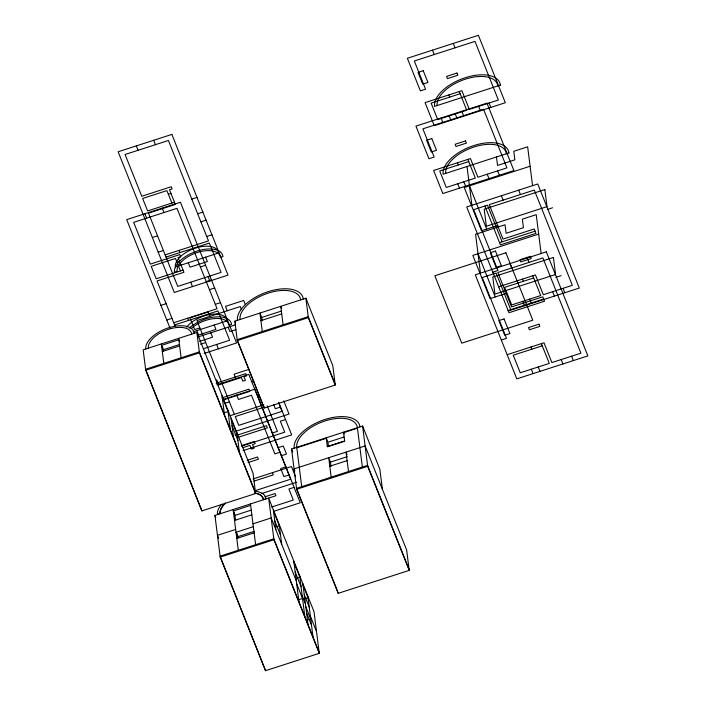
<?xml version="1.0" encoding="UTF-8"?>
<svg xmlns="http://www.w3.org/2000/svg" width="706" height="706" viewBox="0 0 706 706"><rect width="100%" height="100%" fill="white"/><g stroke="black" fill="none" stroke-linecap="round" stroke-linejoin="round"><path stroke-width="1.06" d="M460.162 93.739L431.128 103.12L437.711 119.614L466.737 110.224L459.279 91.542M168.363 194.274L170.958 193.435M174.47 202.234L147.616 210.917L142.638 198.457L166.898 190.611L171.876 203.072M191.811 199.11L197.009 197.424M197.662 213.759L202.86 212.082M152.355 237.507L157.562 235.83M200.883 221.825L206.081 220.14M158.206 252.166L163.404 250.489M206.734 236.484L211.932 234.798M165.16 254.884L208.482 240.878L168.407 140.485L125.086 154.49L141.765 196.259L171.223 186.737L172.096 188.934L169.502 189.773L175.353 204.431L148.489 213.115L177.744 286.398L221.066 272.392L209.364 243.076L166.042 257.081M468.731 161.595L439.706 170.976L446.289 187.469L475.315 178.08L467.849 159.397M176.932 262.129L179.536 261.291M183.048 270.089L156.185 278.773L151.208 266.312L175.476 258.467L180.445 270.928M200.38 266.965L205.587 265.279M530.1 166.245L464.257 187.531L481.51 230.765L497.977 225.443M206.231 281.615L211.429 279.938M160.933 305.363L166.131 303.686M209.453 289.681L214.65 287.995M166.784 320.021L171.982 318.344M215.304 304.339L220.501 302.653M173.738 322.739L217.06 308.734L176.985 208.332L133.663 222.346L150.334 264.115L179.792 254.592L180.674 256.79L178.071 257.628L183.922 272.287L157.059 280.97L175.167 326.322M174.611 324.936L217.933 310.931L229.635 340.248L203.39 348.729M547.362 209.479L552.56 207.793M199.86 327.884L194.662 329.57L189.985 317.841L208.173 311.955L209.929 316.359M193.144 331.829L227.182 320.824A22.91 11.658 -21.8 0 0 210.326 314.461A22.91 11.658 -21.8 0 0 186.631 327.134M196.877 332.464L143.159 349.832L145.727 370.2L201.89 510.897L255.607 493.538L253.039 473.161L196.877 332.464L199.454 352.832L255.607 493.538M234.833 321.177L305.883 298.206L332.791 365.629L335.244 385.052L264.194 408.024L237.287 340.601L234.833 321.177L235.645 323.216M197.671 337.053L235.213 324.91M262.129 320.709L261.714 317.453L281.588 311.028M179.598 344.493L163.289 349.761L161.533 345.366L178.856 339.762L179.562 341.527M162.309 351.526L179.642 345.922M499.548 242.67L535.077 231.18M260.92 320.63L281.712 313.914M199.569 341.404L212.568 337.203L210.812 332.8M235.892 329.658L229.891 331.599L228.135 327.196M538.678 234.101L472.826 255.387L490.088 298.62L506.546 293.299M200.513 344.219L205.711 342.542M145.612 369.256L199.33 351.888L255.493 492.585M145.727 370.2L199.454 352.832M237.287 340.601L308.337 317.629L305.883 298.206M204.122 353.459L236.589 342.957L180.427 202.26L126.709 219.628L169.996 328.087M492.744 272.172L497.942 270.495L473.664 209.673L487.519 205.19L502.151 241.831M498.586 286.83L535.413 274.925L543.311 294.711L572.337 285.33L534.31 190.064L489.258 204.625L503.007 239.069L534.195 228.982L535.951 233.386L500.43 244.867L484.925 206.028M249.244 369.309L234.074 374.206L235.83 378.61M533.692 277.961L504.666 287.351L511.691 304.939L540.717 295.549L532.818 275.764M216.239 383.173L245.697 373.65L246.579 375.848L243.976 376.686L245.441 380.349L242.838 381.187L241.381 377.525L218.128 385.044M216.857 384.744L248.83 374.409L290.66 479.197L254.557 490.873M555.931 277.334L561.129 275.649M251.751 381.734L253.833 381.063M222.09 397.831L248.953 389.147L249.827 391.345L222.972 400.028M223.917 399.19L254.91 389.174L300.244 502.76L273.39 511.444M508.126 310.525L543.646 299.035M508.241 311.011L579.291 288.048L537.76 183.984L466.71 206.955L509 312.723L544.52 301.241L542.773 296.838L511.576 306.925L497.827 272.481L542.888 257.919L580.914 353.185L551.889 362.566L543.991 342.781L507.164 354.686M225.24 403.241L229.406 401.899M257.602 396.393L259.684 395.722M223.899 412.904L228.064 411.563L222.214 396.904M230.2 415.71L263.832 404.838M264.715 407.035L235.257 416.558L238.76 425.347L282.082 411.342L278.579 402.552M280.556 407.053L275.358 408.739L273.751 404.706M501.313 340.027L506.511 338.35L482.233 277.52L496.097 273.045L510.72 309.687M236.351 431.092L289.036 414.06L283.777 400.867M235.054 434.949L237.128 434.278L231.277 419.62M237.931 434.905L266.471 425.674L267.345 427.88L237.887 437.402M285.533 419.514L280.335 421.2L284.721 432.187L241.399 446.192M272.234 433.034L277.432 431.348L267.274 405.906M542.261 345.816L513.236 355.206L520.26 372.794L549.286 363.405L541.387 343.619M242.079 445.442L254.275 441.506L255.148 443.703L252.554 444.542L254.01 448.204L251.415 449.042L249.95 445.38L242.873 447.666M243.12 450.604L291.675 434.905L278.949 403.029M278.085 447.683L283.282 446.007L286.495 454.064L281.297 455.749M247.188 460.338L257.522 457.003L258.405 459.2L248.071 462.536M280.061 452.193L274.863 453.879L251.46 395.245L238.469 399.455L236.713 395.051M294.879 470.955L294.058 468.916L365.108 445.945L406.647 550.009L409.224 570.377L338.174 593.34L296.635 489.284L291.552 449.016L362.602 426.045L379.854 469.287L382.37 489.179M296.802 447.807L326.269 438.285M343.593 432.681L357.457 428.207M328.828 441.93L343.99 437.032M327.31 446.545L344.643 440.95M285.912 466.851L280.714 468.528L283.936 476.594L289.133 474.909M253.039 478.95L291.472 466.525L295.585 476.841M253.983 481.13L273.284 474.891L272.41 472.685M329.773 462.333L347.264 456.676M329.799 466.234L347.123 460.639M261.458 493.609L296.582 482.251M264.847 496.83L275.04 493.529L275.922 495.727L214.942 515.424L220.21 557.113L265.544 670.7L319.271 653.332L314.002 611.643L268.659 498.057L273.928 539.746L319.271 653.332M294.102 487.369L288.904 489.046L293.29 500.042L271.633 507.049M296.635 489.284L367.685 466.313L362.602 426.045M250.648 505.364L233.315 510.967L235.072 515.362L251.38 510.085M234.516 520.437L251.839 514.833M235.654 529.438L217.457 535.324L218.675 538.387M252.977 523.834L271.175 517.957L296.335 580.976M253.339 526.676L236.007 532.28L237.763 536.675L254.072 531.406M236.784 538.44L254.116 532.836M276.249 526.87L279.373 525.864L273.522 511.206M220.21 557.113L273.928 539.746M296.732 578.17L299.847 577.155L293.996 562.505M298.382 599.818L302.539 598.476L296.688 583.818M304.921 598.688L308.037 597.682L303.068 585.221M308.654 619.665L310.728 618.994L305.76 606.533M489.055 103.014L490.802 107.409M563.026 288.339L564.782 292.734M518.698 190.143L520.446 194.547M478.65 106.377L480.407 110.771M552.63 291.702L554.386 296.096M453.278 43.419L455.035 47.823M497.624 170.87L499.38 175.264M571.595 356.195L573.351 360.589M527.267 257.999L529.023 262.394M501.366 195.747L503.122 200.142M487.228 174.232L488.984 178.627M561.199 359.557L562.956 363.952M461.856 111.274L463.604 115.678M432.487 50.144L434.243 54.547M448.884 94.904L449.757 97.101M522.422 279.126L523.296 281.323M529.668 299.123L531.424 303.518M455.255 113.94L457.011 118.334M509.935 263.603L511.691 267.998M449.192 115.899L450.949 120.294M522.731 301.365L524.487 305.76M469.455 185.846L486.708 229.088M441.056 117.999L442.812 122.394M457.453 162.759L458.335 164.957M530.991 346.981L531.865 349.179M538.237 366.979L539.993 371.374M463.833 181.795L465.589 186.19M457.762 183.754L459.518 188.149M531.309 369.22L533.065 373.615M478.024 253.701L495.285 296.944M335.129 384.099L308.213 316.685L237.163 339.657L264.194 408.024M409.101 569.424L367.561 465.369L296.511 488.34L337.653 591.39M308.337 317.629L335.244 385.052M367.685 466.313L409.224 570.377M344.237 433.969L343.54 432.213L344.669 441.215L327.346 446.81L326.207 437.817L327.963 442.212L328.511 446.58M347.105 454.743L346.046 452.105L348.499 471.529M281.456 308.09L280.759 306.333L283.088 324.804M261.714 317.453L259.958 313.058L262.297 331.529M245.264 304.383L243.702 300.474L225.505 306.36L227.261 310.755M241.478 309.607L240.261 306.554L196.939 320.559L234.374 414.36M291.552 449.016L292.752 452.034M205.614 257.169L207.37 261.564L190.038 267.168L188.281 262.773M153.661 140.282L155.417 144.686M208.067 276.593L209.823 280.988M214.183 325.025L215.939 329.42L198.615 335.023L196.859 330.629M162.23 208.138L163.986 212.541M179.024 250.401L179.906 252.598M216.636 344.449L218.392 348.843M136.329 145.886L138.085 150.29M190.735 282.197L192.491 286.592M274.722 520.675L280.573 535.333M295.196 571.975L301.047 586.633M304.26 594.69L309.237 607.151M216.751 379.81L218.507 384.214M302.186 595.635L305.398 603.692M310.375 616.153L316.517 631.543M232.053 425.78L237.904 440.438M306.536 612.693L311.505 625.154M187.602 318.256L188.476 320.453M144.906 213.741L146.654 218.136M319.147 652.388L273.804 538.802L220.087 556.169L265.544 670.7M234.189 512.185L235.689 520.225M162.406 346.584L163.518 351.579M214.942 515.424L215.718 517.383M146.018 370.271L201.89 510.897M532.553 185.66L527.647 146.822L513.783 151.305L514.868 159.83L497.536 165.433L496.459 156.9M541.131 253.516L536.225 214.677L522.361 219.16L523.437 227.685L506.105 233.289L505.028 224.755L475.57 234.286L480.477 273.125M467.001 166.431L471.908 205.269M362.363 467.045L357.395 427.73A32.079 16.317 -21.8 0 0 324.981 420.952A32.079 16.317 -21.8 0 0 296.749 447.339L301.718 486.655M331.017 466.419L330.479 462.103L328.722 457.709L331.176 477.132M338.05 592.396L338.174 593.34M307.86 596.252L313.005 636.997M302.883 583.8L308.037 624.536M299.671 575.734L304.815 616.479M293.82 561.085L298.965 601.821M279.197 524.443L281.703 544.335M273.346 509.785L275.852 529.677M250.462 503.943L255.616 544.679M236.951 432.857L239.405 452.281M231.1 418.199L233.554 437.623M227.879 410.142L230.332 429.566M222.028 395.484L224.482 414.907M237.401 533.833L237.931 538.007M233.139 509.547L238.284 550.283M178.68 338.342L181.133 357.765M161.347 343.946L163.801 363.369M437.138 105.529A32.079 16.317 -21.8 0 1 465.369 79.151A32.079 16.317 -21.8 0 1 497.783 85.929M445.707 173.385A32.079 16.317 -21.8 0 1 473.938 147.007A32.079 16.317 -21.8 0 1 506.361 153.776M189.234 328.113A25.663 13.052 -21.8 0 1 215.224 316.95A25.663 13.052 -21.8 0 1 231.533 324.381L228.938 325.219A22.91 11.658 -21.8 0 0 214.368 318.582A22.91 11.658 -21.8 0 0 191.167 328.555M145.754 348.993A25.663 13.052 -21.8 0 1 168.337 327.884A25.663 13.052 -21.8 0 1 194.274 333.303M148.357 348.146A22.91 11.658 -21.8 0 1 168.522 329.305A22.91 11.658 -21.8 0 1 191.679 334.141M255.731 491.35A25.663 13.061 -21.5 0 1 266.012 498.771L263.409 499.61A22.91 11.667 -21.5 0 0 255.996 493.265M221.808 504.208A25.663 13.061 -21.5 0 0 217.43 514.312L220.034 513.474A22.91 11.667 -21.5 0 1 225.329 503.069M254.292 493.123A22.91 11.658 -21.8 0 1 263.462 499.733M220.14 513.739A22.91 11.658 -21.8 0 1 225.426 503.316M294.146 448.178A34.823 17.712 -21.8 0 1 324.795 419.532A34.823 17.712 -21.8 0 1 359.998 426.892M240.031 319.5A32.079 16.317 -21.8 0 1 268.262 293.114A32.079 16.317 -21.8 0 1 300.685 299.891M237.437 320.339A34.823 17.712 -21.8 0 1 268.086 291.693A34.823 17.712 -21.8 0 1 303.28 299.053M171.858 134.405L118.131 151.772L174.294 292.469L228.02 275.102L171.858 134.405M478.412 35.3L407.362 58.271L420.379 90.88L425.577 89.203L414.316 60.99L474.962 41.38L498.365 100.005L469.34 109.386L461.883 90.703L425.056 102.608L434.269 125.686L505.32 102.723L478.412 35.3M423.238 70.724L418.04 72.409L422.717 84.129L427.924 82.452L423.238 70.724M456.95 73.062L446.545 76.424L447.427 78.622L457.823 75.26L456.95 73.062M500.386 85.082L434.534 106.377A34.823 17.712 -21.8 0 1 465.183 77.731A34.823 17.712 -21.8 0 1 500.386 85.082M486.981 103.155L415.931 126.127L428.948 158.735L434.146 157.05L422.885 128.836L483.539 109.236L506.934 167.86L477.909 177.241L470.452 158.559L433.625 170.464L442.839 193.541L513.889 170.57L486.981 103.155M431.816 138.579L426.609 140.256L431.295 151.984L436.493 150.307L431.816 138.579M465.519 140.918L455.123 144.28L455.997 146.477L466.392 143.115L465.519 140.918M508.955 152.937L443.103 174.232A34.823 17.712 -21.8 0 1 473.761 145.586A34.823 17.712 -21.8 0 1 508.955 152.937M218.613 252.969L175.291 266.974A22.91 11.658 -21.8 0 1 195.456 248.124A22.91 11.658 -21.8 0 1 218.613 252.969M177.038 271.369L174.444 272.207A25.663 13.052 -21.8 0 1 197.027 251.098A25.663 13.052 -21.8 0 1 222.964 256.525L220.369 257.363A22.91 11.658 -21.8 0 0 197.203 252.527A22.91 11.658 -21.8 0 0 177.038 271.369M544.847 189.579L484.192 209.188L486.355 226.247L547 206.637L544.847 189.579M495.488 251.071L490.291 252.748L496.133 267.406L501.339 265.73L495.488 251.071M505.884 252.783L434.834 275.755L461.742 343.169L532.792 320.197L505.884 252.783M530.365 256.34L519.96 259.702L520.843 261.9L531.239 258.546L530.365 256.34M546.329 251.839L475.279 274.81L516.818 378.866L587.869 355.895L546.329 251.839M553.425 257.434L492.77 277.043L494.924 294.102L555.578 274.493L553.425 257.434M504.058 318.927L498.86 320.603L504.711 335.262L509.908 333.585L504.058 318.927M538.934 324.195L528.538 327.558L529.412 329.755L539.808 326.393L538.934 324.195"/></g></svg>
